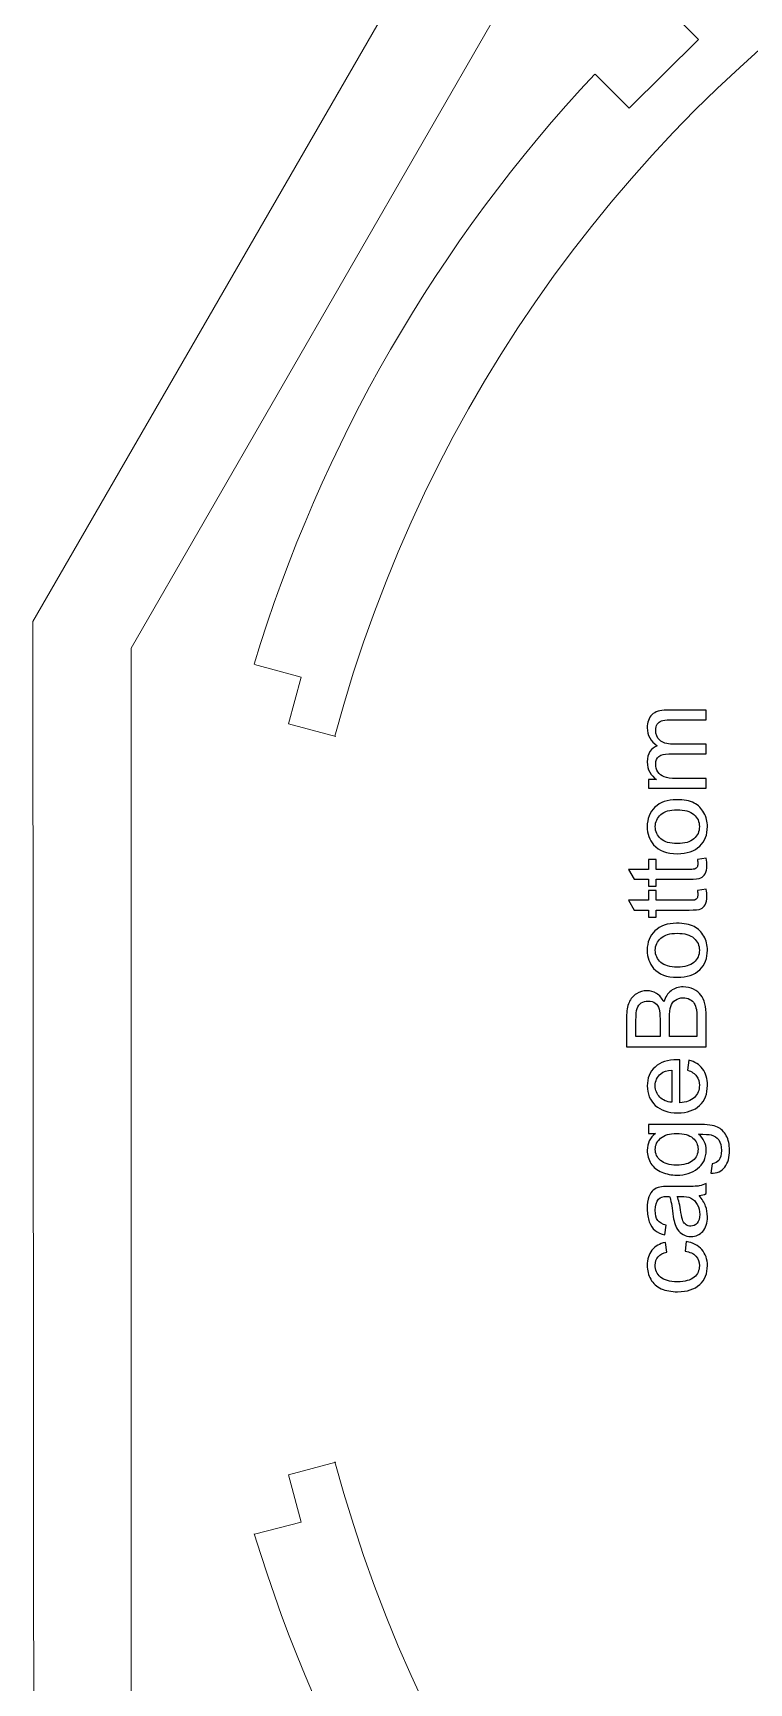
# Model space of a CAD drawing. Header units: centimetres. Extents: x -233 to -82, y 123 to 153.
# Drawn here: x -158.79 to -156.52, y 132.25 to 137.49 of the extents above; entities that cross this region are included whole.
import ezdxf

# ---------------------------------------------------------------- set-up
doc = ezdxf.new("R2010")
doc.units = ezdxf.units.CM
doc.header["$MEASUREMENT"] = 0
doc.layers.add('layer 1', color=7, linetype='Continuous')

msp = doc.modelspace()

# ---------------------------------------------------------------- linework, layer by layer
at = {"layer": 'layer 1', "color": 1, "lineweight": 9}
for points, knots in [([(-153.49131, 140.92167), (-153.49131, 140.92167), (-156.85045, 138.98068), (-156.85045, 138.98068), (-156.85045, 138.98068), (-156.85045, 138.98068), (-158.78932, 135.62158), (-158.78932, 135.62158), (-158.78932, 135.62158), (-158.78932, 135.62158), (-158.78716, 131.73961), (-158.78716, 131.73961), (-158.78716, 131.73961), (-158.78716, 131.73961), (-156.84833, 128.38043), (-156.84833, 128.38043), (-156.84833, 128.38043), (-156.84833, 128.38043), (-153.48704, 126.4416), (-153.48704, 126.4416), (-153.48704, 126.4416), (-153.48704, 126.4416), (-153.04469, 126.4416), (-153.04469, 126.4416), (-153.04469, 126.4416), (-153.04469, 126.4416), (-153.04469, 126.75275), (-153.04469, 126.75275), (-153.04469, 126.75275), (-153.04469, 126.75275), (-153.40449, 126.75275), (-153.40449, 126.75275), (-153.40449, 126.75275), (-153.40449, 126.75275), (-156.61974, 128.60695), (-156.61974, 128.60695), (-156.61974, 128.60695), (-156.61974, 128.60695), (-158.47813, 131.82428), (-158.47813, 131.82428), (-158.47813, 131.82428), (-158.47813, 131.82428), (-158.47813, 135.53691), (-158.47813, 135.53691), (-158.47813, 135.53691), (-158.47813, 135.53691), (-156.62394, 138.75425), (-156.62394, 138.75425), (-156.62394, 138.75425), (-156.62394, 138.75425), (-153.40664, 140.61263), (-153.40664, 140.61263), (-153.40664, 140.61263), (-153.40664, 140.61263), (-152.04347, 140.61263), (-152.04347, 140.61263), (-152.04347, 140.61263), (-152.04347, 140.61263), (-152.04347, 140.92167), (-152.04347, 140.92167), (-152.04347, 140.92167), (-152.04347, 140.92167), (-153.49131, 140.92167), (-153.49131, 140.92167)], [0, 0, 0, 0, 0.0588235, 0.0588235, 0.0588235, 0.0588235, 0.1176471, 0.1176471, 0.1176471, 0.1176471, 0.1764706, 0.1764706, 0.1764706, 0.1764706, 0.2352941, 0.2352941, 0.2352941, 0.2352941, 0.2941176, 0.2941176, 0.2941176, 0.2941176, 0.3529412, 0.3529412, 0.3529412, 0.3529412, 0.4117647, 0.4117647, 0.4117647, 0.4117647, 0.4705882, 0.4705882, 0.4705882, 0.4705882, 0.5294118, 0.5294118, 0.5294118, 0.5294118, 0.5882353, 0.5882353, 0.5882353, 0.5882353, 0.6470588, 0.6470588, 0.6470588, 0.6470588, 0.7058824, 0.7058824, 0.7058824, 0.7058824, 0.7647059, 0.7647059, 0.7647059, 0.7647059, 0.8235294, 0.8235294, 0.8235294, 0.8235294, 0.8823529, 0.8823529, 0.8823529, 0.8823529, 1, 1, 1, 1]), ([(-157.83085, 132.95483), (-157.25303, 130.79861), (-155.16664, 129.40465), (-152.95349, 129.69611), (-152.95349, 129.69611), (-150.74038, 129.98758), (-149.08596, 131.87416), (-149.0861, 134.10647), (-149.0861, 134.10647), (-149.08624, 136.33867), (-150.74077, 138.22512), (-152.95392, 138.51637), (-152.95392, 138.51637), (-155.1671, 138.80761), (-157.25339, 137.41348), (-157.83099, 135.25727)], [0, 0, 0, 0, 0.2, 0.2, 0.2, 0.2, 0.4, 0.4, 0.4, 0.4, 0.6, 0.6, 0.6, 0.6, 1, 1, 1, 1]), ([(-156.78443, 137.57646), (-156.78443, 137.57646), (-156.67645, 137.46851), (-156.67645, 137.46851), (-156.67645, 137.46851), (-156.67645, 137.46851), (-156.89661, 137.25052), (-156.89661, 137.25052), (-156.89661, 137.25052), (-156.89661, 137.25052), (-157.00456, 137.35847), (-157.00456, 137.35847)], [0, 0, 0, 0, 0.25, 0.25, 0.25, 0.25, 0.5, 0.5, 0.5, 0.5, 1, 1, 1, 1]), ([(-158.0862, 135.48525), (-158.0862, 135.48525), (-157.93799, 135.445), (-157.93799, 135.445), (-157.93799, 135.445), (-157.93799, 135.445), (-157.97821, 135.29687), (-157.97821, 135.29687), (-157.97821, 135.29687), (-157.97821, 135.29687), (-157.82796, 135.25665), (-157.82796, 135.25665)], [0, 0, 0, 0, 0.25, 0.25, 0.25, 0.25, 0.5, 0.5, 0.5, 0.5, 1, 1, 1, 1]), ([(-158.0862, 132.72511), (-158.0862, 132.72511), (-157.93799, 132.76321), (-157.93799, 132.76321), (-157.93799, 132.76321), (-157.93799, 132.76321), (-157.97821, 132.91349), (-157.97821, 132.91349), (-157.97821, 132.91349), (-157.97821, 132.91349), (-157.82796, 132.95371), (-157.82796, 132.95371)], [0, 0, 0, 0, 0.25, 0.25, 0.25, 0.25, 0.5, 0.5, 0.5, 0.5, 1, 1, 1, 1])]:
    msp.add_open_spline(points, degree=3, knots=knots, dxfattribs=at)
for points in [[(-157.00602, 137.35869), (-157.5052, 136.82582), (-157.87509, 136.18507), (-158.08697, 135.48629)], [(-158.08678, 132.72573), (-157.87487, 132.02691), (-157.50494, 131.38626), (-157.00566, 130.85346)]]:
    msp.add_open_spline(points, degree=3, dxfattribs=at)
at = {"layer": 'layer 1'}
for points, knots in [([(-156.65233, 135.09229), (-156.65233, 135.09229), (-156.83523, 135.09229), (-156.83523, 135.09229), (-156.83523, 135.09229), (-156.83523, 135.09229), (-156.83523, 135.11999), (-156.83523, 135.11999), (-156.83523, 135.11999), (-156.83523, 135.11999), (-156.80963, 135.11999), (-156.80963, 135.11999), (-156.80963, 135.11999), (-156.81853, 135.12569), (-156.82573, 135.13339), (-156.83123, 135.14289), (-156.83123, 135.14289), (-156.83673, 135.15239), (-156.83943, 135.16329), (-156.83943, 135.17549), (-156.83943, 135.17549), (-156.83943, 135.18899), (-156.83663, 135.20009), (-156.83103, 135.20879), (-156.83103, 135.20879), (-156.82533, 135.21749), (-156.81743, 135.22359), (-156.80733, 135.22709), (-156.80733, 135.22709), (-156.82873, 135.24159), (-156.83943, 135.26039), (-156.83943, 135.28359), (-156.83943, 135.28359), (-156.83943, 135.30169), (-156.83443, 135.31569), (-156.82433, 135.32549), (-156.82433, 135.32549), (-156.81423, 135.33519), (-156.79883, 135.34009), (-156.77793, 135.34009), (-156.77793, 135.34009), (-156.77793, 135.34009), (-156.65233, 135.34009), (-156.65233, 135.34009), (-156.65233, 135.34009), (-156.65233, 135.34009), (-156.65233, 135.30929), (-156.65233, 135.30929), (-156.65233, 135.30929), (-156.65233, 135.30929), (-156.76753, 135.30929), (-156.76753, 135.30929), (-156.76753, 135.30929), (-156.77993, 135.30929), (-156.78883, 135.30829), (-156.79433, 135.30629), (-156.79433, 135.30629), (-156.79983, 135.30429), (-156.80423, 135.30069), (-156.80753, 135.29539), (-156.80753, 135.29539), (-156.81083, 135.29009), (-156.81253, 135.28379), (-156.81253, 135.27669), (-156.81253, 135.27669), (-156.81253, 135.26379), (-156.80823, 135.25319), (-156.79973, 135.24469), (-156.79973, 135.24469), (-156.79113, 135.23619), (-156.77743, 135.23199), (-156.75863, 135.23199), (-156.75863, 135.23199), (-156.75863, 135.23199), (-156.65233, 135.23199), (-156.65233, 135.23199), (-156.65233, 135.23199), (-156.65233, 135.23199), (-156.65233, 135.20089), (-156.65233, 135.20089), (-156.65233, 135.20089), (-156.65233, 135.20089), (-156.77123, 135.20089), (-156.77123, 135.20089), (-156.77123, 135.20089), (-156.78493, 135.20089), (-156.79533, 135.19839), (-156.80223, 135.19339), (-156.80223, 135.19339), (-156.80913, 135.18829), (-156.81253, 135.18009), (-156.81253, 135.16859), (-156.81253, 135.16859), (-156.81253, 135.15989), (-156.81023, 135.15179), (-156.80563, 135.14439), (-156.80563, 135.14439), (-156.80103, 135.13699), (-156.79433, 135.13159), (-156.78553, 135.12829), (-156.78553, 135.12829), (-156.77663, 135.12499), (-156.76393, 135.12329), (-156.74723, 135.12329), (-156.74723, 135.12329), (-156.74723, 135.12329), (-156.65233, 135.12329), (-156.65233, 135.12329), (-156.65233, 135.12329), (-156.65233, 135.12329), (-156.65233, 135.09229), (-156.65233, 135.09229)], [0, 0, 0, 0, 0.0344828, 0.0344828, 0.0344828, 0.0344828, 0.0689655, 0.0689655, 0.0689655, 0.0689655, 0.1034483, 0.1034483, 0.1034483, 0.1034483, 0.137931, 0.137931, 0.137931, 0.137931, 0.1724138, 0.1724138, 0.1724138, 0.1724138, 0.2068966, 0.2068966, 0.2068966, 0.2068966, 0.2413793, 0.2413793, 0.2413793, 0.2413793, 0.2758621, 0.2758621, 0.2758621, 0.2758621, 0.3103448, 0.3103448, 0.3103448, 0.3103448, 0.3448276, 0.3448276, 0.3448276, 0.3448276, 0.3793103, 0.3793103, 0.3793103, 0.3793103, 0.4137931, 0.4137931, 0.4137931, 0.4137931, 0.4482759, 0.4482759, 0.4482759, 0.4482759, 0.4827586, 0.4827586, 0.4827586, 0.4827586, 0.5172414, 0.5172414, 0.5172414, 0.5172414, 0.5517241, 0.5517241, 0.5517241, 0.5517241, 0.5862069, 0.5862069, 0.5862069, 0.5862069, 0.6206897, 0.6206897, 0.6206897, 0.6206897, 0.6551724, 0.6551724, 0.6551724, 0.6551724, 0.6896552, 0.6896552, 0.6896552, 0.6896552, 0.7241379, 0.7241379, 0.7241379, 0.7241379, 0.7586207, 0.7586207, 0.7586207, 0.7586207, 0.7931034, 0.7931034, 0.7931034, 0.7931034, 0.8275862, 0.8275862, 0.8275862, 0.8275862, 0.862069, 0.862069, 0.862069, 0.862069, 0.8965517, 0.8965517, 0.8965517, 0.8965517, 0.9310345, 0.9310345, 0.9310345, 0.9310345, 1, 1, 1, 1]), ([(-156.74383, 134.88449), (-156.77773, 134.88449), (-156.80273, 134.89389), (-156.81903, 134.91279), (-156.81903, 134.91279), (-156.83263, 134.92849), (-156.83943, 134.94769), (-156.83943, 134.97029), (-156.83943, 134.97029), (-156.83943, 134.99539), (-156.83123, 135.01599), (-156.81473, 135.03199), (-156.81473, 135.03199), (-156.79823, 135.04789), (-156.77543, 135.05589), (-156.74643, 135.05589), (-156.74643, 135.05589), (-156.72283, 135.05589), (-156.70433, 135.05239), (-156.69083, 135.04529), (-156.69083, 135.04529), (-156.67733, 135.03819), (-156.66693, 135.02799), (-156.65943, 135.01449), (-156.65943, 135.01449), (-156.65193, 135.00099), (-156.64823, 134.98619), (-156.64823, 134.97029), (-156.64823, 134.97029), (-156.64823, 134.94469), (-156.65643, 134.92399), (-156.67283, 134.90819), (-156.67283, 134.90819), (-156.68923, 134.89239), (-156.71293, 134.88449), (-156.74383, 134.88449)], [0, 0, 0, 0, 0.1, 0.1, 0.1, 0.1, 0.2, 0.2, 0.2, 0.2, 0.3, 0.3, 0.3, 0.3, 0.4, 0.4, 0.4, 0.4, 0.5, 0.5, 0.5, 0.5, 0.6, 0.6, 0.6, 0.6, 0.7, 0.7, 0.7, 0.7, 0.8, 0.8, 0.8, 0.8, 1, 1, 1, 1]), ([(-156.74383, 134.91639), (-156.72033, 134.91639), (-156.70283, 134.92149), (-156.69123, 134.93169), (-156.69123, 134.93169), (-156.67953, 134.94189), (-156.67373, 134.95479), (-156.67373, 134.97029), (-156.67373, 134.97029), (-156.67373, 134.98569), (-156.67963, 134.99849), (-156.69133, 135.00869), (-156.69133, 135.00869), (-156.70303, 135.01889), (-156.72083, 135.02399), (-156.74483, 135.02399), (-156.74483, 135.02399), (-156.76743, 135.02399), (-156.78453, 135.01889), (-156.79623, 135.00859), (-156.79623, 135.00859), (-156.80793, 134.99829), (-156.81373, 134.98559), (-156.81373, 134.97029), (-156.81373, 134.97029), (-156.81373, 134.95479), (-156.80793, 134.94189), (-156.79633, 134.93169), (-156.79633, 134.93169), (-156.78473, 134.92149), (-156.76723, 134.91639), (-156.74383, 134.91639)], [0, 0, 0, 0, 0.1111111, 0.1111111, 0.1111111, 0.1111111, 0.2222222, 0.2222222, 0.2222222, 0.2222222, 0.3333333, 0.3333333, 0.3333333, 0.3333333, 0.4444444, 0.4444444, 0.4444444, 0.4444444, 0.5555556, 0.5555556, 0.5555556, 0.5555556, 0.6666667, 0.6666667, 0.6666667, 0.6666667, 0.7777778, 0.7777778, 0.7777778, 0.7777778, 1, 1, 1, 1]), ([(-156.68003, 134.86579), (-156.68003, 134.86579), (-156.65263, 134.87019), (-156.65263, 134.87019), (-156.65263, 134.87019), (-156.65083, 134.86149), (-156.64993, 134.85369), (-156.64993, 134.84679), (-156.64993, 134.84679), (-156.64993, 134.83549), (-156.65173, 134.82679), (-156.65533, 134.82059), (-156.65533, 134.82059), (-156.65883, 134.81439), (-156.66353, 134.80999), (-156.66933, 134.80749), (-156.66933, 134.80749), (-156.67513, 134.80499), (-156.68733, 134.80369), (-156.70593, 134.80369), (-156.70593, 134.80369), (-156.70593, 134.80369), (-156.81113, 134.80369), (-156.81113, 134.80369), (-156.81113, 134.80369), (-156.81113, 134.80369), (-156.81113, 134.78099), (-156.81113, 134.78099), (-156.81113, 134.78099), (-156.81113, 134.78099), (-156.83523, 134.78099), (-156.83523, 134.78099), (-156.83523, 134.78099), (-156.83523, 134.78099), (-156.83523, 134.80369), (-156.83523, 134.80369), (-156.83523, 134.80369), (-156.83523, 134.80369), (-156.88053, 134.80369), (-156.88053, 134.80369), (-156.88053, 134.80369), (-156.88053, 134.80369), (-156.89913, 134.83459), (-156.89913, 134.83459), (-156.89913, 134.83459), (-156.89913, 134.83459), (-156.83523, 134.83459), (-156.83523, 134.83459), (-156.83523, 134.83459), (-156.83523, 134.83459), (-156.83523, 134.86579), (-156.83523, 134.86579), (-156.83523, 134.86579), (-156.83523, 134.86579), (-156.81113, 134.86579), (-156.81113, 134.86579), (-156.81113, 134.86579), (-156.81113, 134.86579), (-156.81113, 134.83459), (-156.81113, 134.83459), (-156.81113, 134.83459), (-156.81113, 134.83459), (-156.70413, 134.83459), (-156.70413, 134.83459), (-156.70413, 134.83459), (-156.69533, 134.83459), (-156.68963, 134.83509), (-156.68713, 134.83619), (-156.68713, 134.83619), (-156.68463, 134.83729), (-156.68263, 134.83909), (-156.68113, 134.84159), (-156.68113, 134.84159), (-156.67963, 134.84409), (-156.67883, 134.84759), (-156.67883, 134.85209), (-156.67883, 134.85209), (-156.67883, 134.85559), (-156.67923, 134.86009), (-156.68003, 134.86579)], [0, 0, 0, 0, 0.047619, 0.047619, 0.047619, 0.047619, 0.0952381, 0.0952381, 0.0952381, 0.0952381, 0.1428571, 0.1428571, 0.1428571, 0.1428571, 0.1904762, 0.1904762, 0.1904762, 0.1904762, 0.2380952, 0.2380952, 0.2380952, 0.2380952, 0.2857143, 0.2857143, 0.2857143, 0.2857143, 0.3333333, 0.3333333, 0.3333333, 0.3333333, 0.3809524, 0.3809524, 0.3809524, 0.3809524, 0.4285714, 0.4285714, 0.4285714, 0.4285714, 0.4761905, 0.4761905, 0.4761905, 0.4761905, 0.5238095, 0.5238095, 0.5238095, 0.5238095, 0.5714286, 0.5714286, 0.5714286, 0.5714286, 0.6190476, 0.6190476, 0.6190476, 0.6190476, 0.6666667, 0.6666667, 0.6666667, 0.6666667, 0.7142857, 0.7142857, 0.7142857, 0.7142857, 0.7619048, 0.7619048, 0.7619048, 0.7619048, 0.8095238, 0.8095238, 0.8095238, 0.8095238, 0.8571429, 0.8571429, 0.8571429, 0.8571429, 0.9047619, 0.9047619, 0.9047619, 0.9047619, 1, 1, 1, 1]), ([(-156.68003, 134.76779), (-156.68003, 134.76779), (-156.65263, 134.77219), (-156.65263, 134.77219), (-156.65263, 134.77219), (-156.65083, 134.76349), (-156.64993, 134.75569), (-156.64993, 134.74879), (-156.64993, 134.74879), (-156.64993, 134.73749), (-156.65173, 134.72879), (-156.65533, 134.72259), (-156.65533, 134.72259), (-156.65883, 134.71639), (-156.66353, 134.71199), (-156.66933, 134.70949), (-156.66933, 134.70949), (-156.67513, 134.70699), (-156.68733, 134.70569), (-156.70593, 134.70569), (-156.70593, 134.70569), (-156.70593, 134.70569), (-156.81113, 134.70569), (-156.81113, 134.70569), (-156.81113, 134.70569), (-156.81113, 134.70569), (-156.81113, 134.68299), (-156.81113, 134.68299), (-156.81113, 134.68299), (-156.81113, 134.68299), (-156.83523, 134.68299), (-156.83523, 134.68299), (-156.83523, 134.68299), (-156.83523, 134.68299), (-156.83523, 134.70569), (-156.83523, 134.70569), (-156.83523, 134.70569), (-156.83523, 134.70569), (-156.88053, 134.70569), (-156.88053, 134.70569), (-156.88053, 134.70569), (-156.88053, 134.70569), (-156.89913, 134.73659), (-156.89913, 134.73659), (-156.89913, 134.73659), (-156.89913, 134.73659), (-156.83523, 134.73659), (-156.83523, 134.73659), (-156.83523, 134.73659), (-156.83523, 134.73659), (-156.83523, 134.76779), (-156.83523, 134.76779), (-156.83523, 134.76779), (-156.83523, 134.76779), (-156.81113, 134.76779), (-156.81113, 134.76779), (-156.81113, 134.76779), (-156.81113, 134.76779), (-156.81113, 134.73659), (-156.81113, 134.73659), (-156.81113, 134.73659), (-156.81113, 134.73659), (-156.70413, 134.73659), (-156.70413, 134.73659), (-156.70413, 134.73659), (-156.69533, 134.73659), (-156.68963, 134.73709), (-156.68713, 134.73819), (-156.68713, 134.73819), (-156.68463, 134.73929), (-156.68263, 134.74109), (-156.68113, 134.74359), (-156.68113, 134.74359), (-156.67963, 134.74609), (-156.67883, 134.74959), (-156.67883, 134.75409), (-156.67883, 134.75409), (-156.67883, 134.75759), (-156.67923, 134.76209), (-156.68003, 134.76779)], [0, 0, 0, 0, 0.047619, 0.047619, 0.047619, 0.047619, 0.0952381, 0.0952381, 0.0952381, 0.0952381, 0.1428571, 0.1428571, 0.1428571, 0.1428571, 0.1904762, 0.1904762, 0.1904762, 0.1904762, 0.2380952, 0.2380952, 0.2380952, 0.2380952, 0.2857143, 0.2857143, 0.2857143, 0.2857143, 0.3333333, 0.3333333, 0.3333333, 0.3333333, 0.3809524, 0.3809524, 0.3809524, 0.3809524, 0.4285714, 0.4285714, 0.4285714, 0.4285714, 0.4761905, 0.4761905, 0.4761905, 0.4761905, 0.5238095, 0.5238095, 0.5238095, 0.5238095, 0.5714286, 0.5714286, 0.5714286, 0.5714286, 0.6190476, 0.6190476, 0.6190476, 0.6190476, 0.6666667, 0.6666667, 0.6666667, 0.6666667, 0.7142857, 0.7142857, 0.7142857, 0.7142857, 0.7619048, 0.7619048, 0.7619048, 0.7619048, 0.8095238, 0.8095238, 0.8095238, 0.8095238, 0.8571429, 0.8571429, 0.8571429, 0.8571429, 0.9047619, 0.9047619, 0.9047619, 0.9047619, 1, 1, 1, 1]), ([(-156.74383, 134.49229), (-156.77773, 134.49229), (-156.80273, 134.50169), (-156.81903, 134.52059), (-156.81903, 134.52059), (-156.83263, 134.53629), (-156.83943, 134.55549), (-156.83943, 134.57809), (-156.83943, 134.57809), (-156.83943, 134.60319), (-156.83123, 134.62379), (-156.81473, 134.63979), (-156.81473, 134.63979), (-156.79823, 134.65569), (-156.77543, 134.66369), (-156.74643, 134.66369), (-156.74643, 134.66369), (-156.72283, 134.66369), (-156.70433, 134.66019), (-156.69083, 134.65309), (-156.69083, 134.65309), (-156.67733, 134.64599), (-156.66693, 134.63579), (-156.65943, 134.62229), (-156.65943, 134.62229), (-156.65193, 134.60879), (-156.64823, 134.59399), (-156.64823, 134.57809), (-156.64823, 134.57809), (-156.64823, 134.55249), (-156.65643, 134.53179), (-156.67283, 134.51599), (-156.67283, 134.51599), (-156.68923, 134.50019), (-156.71293, 134.49229), (-156.74383, 134.49229)], [0, 0, 0, 0, 0.1, 0.1, 0.1, 0.1, 0.2, 0.2, 0.2, 0.2, 0.3, 0.3, 0.3, 0.3, 0.4, 0.4, 0.4, 0.4, 0.5, 0.5, 0.5, 0.5, 0.6, 0.6, 0.6, 0.6, 0.7, 0.7, 0.7, 0.7, 0.8, 0.8, 0.8, 0.8, 1, 1, 1, 1]), ([(-156.74383, 134.52419), (-156.72033, 134.52419), (-156.70283, 134.52929), (-156.69123, 134.53949), (-156.69123, 134.53949), (-156.67953, 134.54969), (-156.67373, 134.56259), (-156.67373, 134.57809), (-156.67373, 134.57809), (-156.67373, 134.59349), (-156.67963, 134.60629), (-156.69133, 134.61649), (-156.69133, 134.61649), (-156.70303, 134.62669), (-156.72083, 134.63179), (-156.74483, 134.63179), (-156.74483, 134.63179), (-156.76743, 134.63179), (-156.78453, 134.62669), (-156.79623, 134.61639), (-156.79623, 134.61639), (-156.80793, 134.60609), (-156.81373, 134.59339), (-156.81373, 134.57809), (-156.81373, 134.57809), (-156.81373, 134.56259), (-156.80793, 134.54969), (-156.79633, 134.53949), (-156.79633, 134.53949), (-156.78473, 134.52929), (-156.76723, 134.52419), (-156.74383, 134.52419)], [0, 0, 0, 0, 0.1111111, 0.1111111, 0.1111111, 0.1111111, 0.2222222, 0.2222222, 0.2222222, 0.2222222, 0.3333333, 0.3333333, 0.3333333, 0.3333333, 0.4444444, 0.4444444, 0.4444444, 0.4444444, 0.5555556, 0.5555556, 0.5555556, 0.5555556, 0.6666667, 0.6666667, 0.6666667, 0.6666667, 0.7777778, 0.7777778, 0.7777778, 0.7777778, 1, 1, 1, 1]), ([(-156.65233, 134.27109), (-156.65233, 134.27109), (-156.90483, 134.27109), (-156.90483, 134.27109), (-156.90483, 134.27109), (-156.90483, 134.27109), (-156.90483, 134.36589), (-156.90483, 134.36589), (-156.90483, 134.36589), (-156.90483, 134.38519), (-156.90233, 134.40059), (-156.89723, 134.41229), (-156.89723, 134.41229), (-156.89213, 134.42399), (-156.88423, 134.43309), (-156.87363, 134.43969), (-156.87363, 134.43969), (-156.86293, 134.44629), (-156.85183, 134.44959), (-156.84023, 134.44959), (-156.84023, 134.44959), (-156.82943, 134.44959), (-156.81923, 134.44669), (-156.80973, 134.44079), (-156.80973, 134.44079), (-156.80023, 134.43489), (-156.79253, 134.42609), (-156.78673, 134.41429), (-156.78673, 134.41429), (-156.78223, 134.42959), (-156.77453, 134.44129), (-156.76383, 134.44949), (-156.76383, 134.44949), (-156.75303, 134.45769), (-156.74023, 134.46179), (-156.72553, 134.46179), (-156.72553, 134.46179), (-156.71373, 134.46179), (-156.70273, 134.45929), (-156.69263, 134.45429), (-156.69263, 134.45429), (-156.68243, 134.44929), (-156.67453, 134.44309), (-156.66903, 134.43579), (-156.66903, 134.43579), (-156.66353, 134.42849), (-156.65933, 134.41929), (-156.65653, 134.40819), (-156.65653, 134.40819), (-156.65373, 134.39709), (-156.65233, 134.38349), (-156.65233, 134.36739), (-156.65233, 134.36739), (-156.65233, 134.36739), (-156.65233, 134.27109), (-156.65233, 134.27109)], [0, 0, 0, 0, 0.0666667, 0.0666667, 0.0666667, 0.0666667, 0.1333333, 0.1333333, 0.1333333, 0.1333333, 0.2, 0.2, 0.2, 0.2, 0.2666667, 0.2666667, 0.2666667, 0.2666667, 0.3333333, 0.3333333, 0.3333333, 0.3333333, 0.4, 0.4, 0.4, 0.4, 0.4666667, 0.4666667, 0.4666667, 0.4666667, 0.5333333, 0.5333333, 0.5333333, 0.5333333, 0.6, 0.6, 0.6, 0.6, 0.6666667, 0.6666667, 0.6666667, 0.6666667, 0.7333333, 0.7333333, 0.7333333, 0.7333333, 0.8, 0.8, 0.8, 0.8, 0.8666667, 0.8666667, 0.8666667, 0.8666667, 1, 1, 1, 1]), ([(-156.79873, 134.30459), (-156.79873, 134.30459), (-156.79873, 134.35919), (-156.79873, 134.35919), (-156.79873, 134.35919), (-156.79873, 134.37399), (-156.79973, 134.38459), (-156.80163, 134.39099), (-156.80163, 134.39099), (-156.80413, 134.39949), (-156.80833, 134.40599), (-156.81423, 134.41029), (-156.81423, 134.41029), (-156.82013, 134.41459), (-156.82743, 134.41669), (-156.83633, 134.41669), (-156.83633, 134.41669), (-156.84463, 134.41669), (-156.85203, 134.41469), (-156.85843, 134.41069), (-156.85843, 134.41069), (-156.86483, 134.40659), (-156.86923, 134.40089), (-156.87153, 134.39339), (-156.87153, 134.39339), (-156.87383, 134.38589), (-156.87503, 134.37309), (-156.87503, 134.35499), (-156.87503, 134.35499), (-156.87503, 134.35499), (-156.87503, 134.30459), (-156.87503, 134.30459), (-156.87503, 134.30459), (-156.87503, 134.30459), (-156.79873, 134.30459), (-156.79873, 134.30459)], [0, 0, 0, 0, 0.1, 0.1, 0.1, 0.1, 0.2, 0.2, 0.2, 0.2, 0.3, 0.3, 0.3, 0.3, 0.4, 0.4, 0.4, 0.4, 0.5, 0.5, 0.5, 0.5, 0.6, 0.6, 0.6, 0.6, 0.7, 0.7, 0.7, 0.7, 0.8, 0.8, 0.8, 0.8, 1, 1, 1, 1]), ([(-156.68213, 134.30459), (-156.68213, 134.30459), (-156.68213, 134.36739), (-156.68213, 134.36739), (-156.68213, 134.36739), (-156.68213, 134.37819), (-156.68253, 134.38579), (-156.68333, 134.39019), (-156.68333, 134.39019), (-156.68473, 134.39789), (-156.68703, 134.40429), (-156.69023, 134.40949), (-156.69023, 134.40949), (-156.69343, 134.41459), (-156.69813, 134.41889), (-156.70433, 134.42219), (-156.70433, 134.42219), (-156.71043, 134.42549), (-156.71753, 134.42719), (-156.72553, 134.42719), (-156.72553, 134.42719), (-156.73493, 134.42719), (-156.74313, 134.42479), (-156.75013, 134.41999), (-156.75013, 134.41999), (-156.75703, 134.41509), (-156.76193, 134.40839), (-156.76473, 134.39989), (-156.76473, 134.39989), (-156.76753, 134.39139), (-156.76893, 134.37909), (-156.76893, 134.36299), (-156.76893, 134.36299), (-156.76893, 134.36299), (-156.76893, 134.30459), (-156.76893, 134.30459), (-156.76893, 134.30459), (-156.76893, 134.30459), (-156.68213, 134.30459), (-156.68213, 134.30459)], [0, 0, 0, 0, 0.0909091, 0.0909091, 0.0909091, 0.0909091, 0.1818182, 0.1818182, 0.1818182, 0.1818182, 0.2727273, 0.2727273, 0.2727273, 0.2727273, 0.3636364, 0.3636364, 0.3636364, 0.3636364, 0.4545455, 0.4545455, 0.4545455, 0.4545455, 0.5454545, 0.5454545, 0.5454545, 0.5454545, 0.6363636, 0.6363636, 0.6363636, 0.6363636, 0.7272727, 0.7272727, 0.7272727, 0.7272727, 0.8181818, 0.8181818, 0.8181818, 0.8181818, 1, 1, 1, 1]), ([(-156.71123, 134.19759), (-156.71123, 134.19759), (-156.70723, 134.22959), (-156.70723, 134.22959), (-156.70723, 134.22959), (-156.68853, 134.22449), (-156.67403, 134.21519), (-156.66373, 134.20149), (-156.66373, 134.20149), (-156.65343, 134.18779), (-156.64823, 134.17039), (-156.64823, 134.14919), (-156.64823, 134.14919), (-156.64823, 134.12239), (-156.65643, 134.10119), (-156.67293, 134.08549), (-156.67293, 134.08549), (-156.68943, 134.06979), (-156.71253, 134.06199), (-156.74223, 134.06199), (-156.74223, 134.06199), (-156.77303, 134.06199), (-156.79693, 134.06989), (-156.81393, 134.08579), (-156.81393, 134.08579), (-156.83093, 134.10169), (-156.83943, 134.12219), (-156.83943, 134.14749), (-156.83943, 134.14749), (-156.83943, 134.17189), (-156.83113, 134.19189), (-156.81443, 134.20739), (-156.81443, 134.20739), (-156.79773, 134.22289), (-156.77433, 134.23069), (-156.74413, 134.23069), (-156.74413, 134.23069), (-156.74233, 134.23069), (-156.73953, 134.23059), (-156.73583, 134.23049), (-156.73583, 134.23049), (-156.73583, 134.23049), (-156.73583, 134.09409), (-156.73583, 134.09409), (-156.73583, 134.09409), (-156.71573, 134.09519), (-156.70043, 134.10089), (-156.68973, 134.11109), (-156.68973, 134.11109), (-156.67903, 134.12129), (-156.67373, 134.13409), (-156.67373, 134.14939), (-156.67373, 134.14939), (-156.67373, 134.16069), (-156.67673, 134.17039), (-156.68273, 134.17849), (-156.68273, 134.17849), (-156.68863, 134.18649), (-156.69813, 134.19289), (-156.71123, 134.19759)], [0, 0, 0, 0, 0.0625, 0.0625, 0.0625, 0.0625, 0.125, 0.125, 0.125, 0.125, 0.1875, 0.1875, 0.1875, 0.1875, 0.25, 0.25, 0.25, 0.25, 0.3125, 0.3125, 0.3125, 0.3125, 0.375, 0.375, 0.375, 0.375, 0.4375, 0.4375, 0.4375, 0.4375, 0.5, 0.5, 0.5, 0.5, 0.5625, 0.5625, 0.5625, 0.5625, 0.625, 0.625, 0.625, 0.625, 0.6875, 0.6875, 0.6875, 0.6875, 0.75, 0.75, 0.75, 0.75, 0.8125, 0.8125, 0.8125, 0.8125, 0.875, 0.875, 0.875, 0.875, 1, 1, 1, 1]), ([(-156.76133, 134.09579), (-156.76133, 134.09579), (-156.76133, 134.19789), (-156.76133, 134.19789), (-156.76133, 134.19789), (-156.77673, 134.19659), (-156.78833, 134.19269), (-156.79603, 134.18619), (-156.79603, 134.18619), (-156.80793, 134.17629), (-156.81393, 134.16349), (-156.81393, 134.14779), (-156.81393, 134.14779), (-156.81393, 134.13349), (-156.80913, 134.12159), (-156.79963, 134.11189), (-156.79963, 134.11189), (-156.79013, 134.10219), (-156.77733, 134.09679), (-156.76133, 134.09579)], [0, 0, 0, 0, 0.1666667, 0.1666667, 0.1666667, 0.1666667, 0.3333333, 0.3333333, 0.3333333, 0.3333333, 0.5, 0.5, 0.5, 0.5, 0.6666667, 0.6666667, 0.6666667, 0.6666667, 1, 1, 1, 1]), ([(-156.63713, 133.87049), (-156.63713, 133.87049), (-156.63274, 133.90059), (-156.63274, 133.90059), (-156.63274, 133.90059), (-156.62344, 133.90189), (-156.61664, 133.90539), (-156.61234, 133.91109), (-156.61234, 133.91109), (-156.60664, 133.91879), (-156.60374, 133.92929), (-156.60374, 133.94259), (-156.60374, 133.94259), (-156.60374, 133.95699), (-156.60664, 133.96809), (-156.61234, 133.97589), (-156.61234, 133.97589), (-156.61804, 133.98369), (-156.62614, 133.98899), (-156.63653, 133.99169), (-156.63653, 133.99169), (-156.64283, 133.99329), (-156.65603, 133.99409), (-156.67623, 133.99399), (-156.67623, 133.99399), (-156.66033, 133.98049), (-156.65233, 133.96359), (-156.65233, 133.94329), (-156.65233, 133.94329), (-156.65233, 133.91819), (-156.66143, 133.89869), (-156.67953, 133.88499), (-156.67953, 133.88499), (-156.69763, 133.87119), (-156.71943, 133.86429), (-156.74483, 133.86429), (-156.74483, 133.86429), (-156.76233, 133.86429), (-156.77843, 133.86749), (-156.79323, 133.87379), (-156.79323, 133.87379), (-156.80793, 133.88009), (-156.81933, 133.88919), (-156.82743, 133.90119), (-156.82743, 133.90119), (-156.83543, 133.91319), (-156.83943, 133.92729), (-156.83943, 133.94349), (-156.83943, 133.94349), (-156.83943, 133.96509), (-156.83073, 133.98289), (-156.81323, 133.99689), (-156.81323, 133.99689), (-156.81323, 133.99689), (-156.83523, 133.99689), (-156.83523, 133.99689), (-156.83523, 133.99689), (-156.83523, 133.99689), (-156.83523, 134.02549), (-156.83523, 134.02549), (-156.83523, 134.02549), (-156.83523, 134.02549), (-156.67713, 134.02549), (-156.67713, 134.02549), (-156.67713, 134.02549), (-156.64863, 134.02549), (-156.62844, 134.02259), (-156.61654, 134.01679), (-156.61654, 134.01679), (-156.60464, 134.01099), (-156.59534, 134.00179), (-156.58844, 133.98929), (-156.58844, 133.98929), (-156.58154, 133.97669), (-156.57814, 133.96119), (-156.57814, 133.94279), (-156.57814, 133.94279), (-156.57814, 133.92099), (-156.58304, 133.90339), (-156.59284, 133.88999), (-156.59284, 133.88999), (-156.60264, 133.87649), (-156.61744, 133.86999), (-156.63713, 133.87049)], [0, 0, 0, 0, 0.0454545, 0.0454545, 0.0454545, 0.0454545, 0.0909091, 0.0909091, 0.0909091, 0.0909091, 0.1363636, 0.1363636, 0.1363636, 0.1363636, 0.1818182, 0.1818182, 0.1818182, 0.1818182, 0.2272727, 0.2272727, 0.2272727, 0.2272727, 0.2727273, 0.2727273, 0.2727273, 0.2727273, 0.3181818, 0.3181818, 0.3181818, 0.3181818, 0.3636364, 0.3636364, 0.3636364, 0.3636364, 0.4090909, 0.4090909, 0.4090909, 0.4090909, 0.4545455, 0.4545455, 0.4545455, 0.4545455, 0.5, 0.5, 0.5, 0.5, 0.5454545, 0.5454545, 0.5454545, 0.5454545, 0.5909091, 0.5909091, 0.5909091, 0.5909091, 0.6363636, 0.6363636, 0.6363636, 0.6363636, 0.6818182, 0.6818182, 0.6818182, 0.6818182, 0.7272727, 0.7272727, 0.7272727, 0.7272727, 0.7727273, 0.7727273, 0.7727273, 0.7727273, 0.8181818, 0.8181818, 0.8181818, 0.8181818, 0.8636364, 0.8636364, 0.8636364, 0.8636364, 0.9090909, 0.9090909, 0.9090909, 0.9090909, 1, 1, 1, 1]), ([(-156.74703, 133.89609), (-156.72303, 133.89609), (-156.70553, 133.90089), (-156.69453, 133.91039), (-156.69453, 133.91039), (-156.68353, 133.91989), (-156.67803, 133.93189), (-156.67803, 133.94629), (-156.67803, 133.94629), (-156.67803, 133.96049), (-156.68353, 133.97239), (-156.69453, 133.98209), (-156.69453, 133.98209), (-156.70543, 133.99179), (-156.72263, 133.99659), (-156.74603, 133.99659), (-156.74603, 133.99659), (-156.76843, 133.99659), (-156.78533, 133.99159), (-156.79673, 133.98169), (-156.79673, 133.98169), (-156.80803, 133.97179), (-156.81373, 133.95979), (-156.81373, 133.94569), (-156.81373, 133.94569), (-156.81373, 133.93199), (-156.80813, 133.92029), (-156.79693, 133.91059), (-156.79693, 133.91059), (-156.78573, 133.90089), (-156.76913, 133.89609), (-156.74703, 133.89609)], [0, 0, 0, 0, 0.1111111, 0.1111111, 0.1111111, 0.1111111, 0.2222222, 0.2222222, 0.2222222, 0.2222222, 0.3333333, 0.3333333, 0.3333333, 0.3333333, 0.4444444, 0.4444444, 0.4444444, 0.4444444, 0.5555556, 0.5555556, 0.5555556, 0.5555556, 0.6666667, 0.6666667, 0.6666667, 0.6666667, 0.7777778, 0.7777778, 0.7777778, 0.7777778, 1, 1, 1, 1]), ([(-156.67493, 133.79929), (-156.66513, 133.78779), (-156.65823, 133.77679), (-156.65423, 133.76619), (-156.65423, 133.76619), (-156.65023, 133.75549), (-156.64823, 133.74409), (-156.64823, 133.73199), (-156.64823, 133.73199), (-156.64823, 133.71189), (-156.65313, 133.69639), (-156.66293, 133.68559), (-156.66293, 133.68559), (-156.67273, 133.67479), (-156.68523, 133.66939), (-156.70053, 133.66939), (-156.70053, 133.66939), (-156.70953, 133.66939), (-156.71773, 133.67149), (-156.72513, 133.67559), (-156.72513, 133.67559), (-156.73253, 133.67969), (-156.73843, 133.68499), (-156.74293, 133.69159), (-156.74293, 133.69159), (-156.74743, 133.69819), (-156.75083, 133.70559), (-156.75313, 133.71389), (-156.75313, 133.71389), (-156.75473, 133.71999), (-156.75623, 133.72909), (-156.75773, 133.74139), (-156.75773, 133.74139), (-156.76073, 133.76649), (-156.76433, 133.78489), (-156.76843, 133.79669), (-156.76843, 133.79669), (-156.77273, 133.79679), (-156.77543, 133.79689), (-156.77653, 133.79689), (-156.77653, 133.79689), (-156.78913, 133.79689), (-156.79803, 133.79399), (-156.80323, 133.78809), (-156.80323, 133.78809), (-156.81023, 133.78019), (-156.81373, 133.76839), (-156.81373, 133.75279), (-156.81373, 133.75279), (-156.81373, 133.73819), (-156.81123, 133.72739), (-156.80613, 133.72049), (-156.80613, 133.72049), (-156.80103, 133.71359), (-156.79193, 133.70839), (-156.77893, 133.70509), (-156.77893, 133.70509), (-156.77893, 133.70509), (-156.78303, 133.67479), (-156.78303, 133.67479), (-156.78303, 133.67479), (-156.79603, 133.67749), (-156.80653, 133.68209), (-156.81453, 133.68839), (-156.81453, 133.68839), (-156.82243, 133.69469), (-156.82863, 133.70389), (-156.83293, 133.71579), (-156.83293, 133.71579), (-156.83723, 133.72769), (-156.83943, 133.74159), (-156.83943, 133.75729), (-156.83943, 133.75729), (-156.83943, 133.77289), (-156.83763, 133.78559), (-156.83393, 133.79539), (-156.83393, 133.79539), (-156.83023, 133.80509), (-156.82553, 133.81229), (-156.82003, 133.81689), (-156.82003, 133.81689), (-156.81443, 133.82149), (-156.80743, 133.82469), (-156.79893, 133.82649), (-156.79893, 133.82649), (-156.79363, 133.82759), (-156.78413, 133.82809), (-156.77033, 133.82809), (-156.77033, 133.82809), (-156.77033, 133.82809), (-156.72903, 133.82809), (-156.72903, 133.82809), (-156.72903, 133.82809), (-156.70013, 133.82809), (-156.68193, 133.82879), (-156.67433, 133.83009), (-156.67433, 133.83009), (-156.66663, 133.83139), (-156.65933, 133.83399), (-156.65233, 133.83789), (-156.65233, 133.83789), (-156.65233, 133.83789), (-156.65233, 133.80549), (-156.65233, 133.80549), (-156.65233, 133.80549), (-156.65873, 133.80229), (-156.66623, 133.80019), (-156.67493, 133.79929)], [0, 0, 0, 0, 0.0357143, 0.0357143, 0.0357143, 0.0357143, 0.0714286, 0.0714286, 0.0714286, 0.0714286, 0.1071429, 0.1071429, 0.1071429, 0.1071429, 0.1428571, 0.1428571, 0.1428571, 0.1428571, 0.1785714, 0.1785714, 0.1785714, 0.1785714, 0.2142857, 0.2142857, 0.2142857, 0.2142857, 0.25, 0.25, 0.25, 0.25, 0.2857143, 0.2857143, 0.2857143, 0.2857143, 0.3214286, 0.3214286, 0.3214286, 0.3214286, 0.3571429, 0.3571429, 0.3571429, 0.3571429, 0.3928571, 0.3928571, 0.3928571, 0.3928571, 0.4285714, 0.4285714, 0.4285714, 0.4285714, 0.4642857, 0.4642857, 0.4642857, 0.4642857, 0.5, 0.5, 0.5, 0.5, 0.5357143, 0.5357143, 0.5357143, 0.5357143, 0.5714286, 0.5714286, 0.5714286, 0.5714286, 0.6071429, 0.6071429, 0.6071429, 0.6071429, 0.6428571, 0.6428571, 0.6428571, 0.6428571, 0.6785714, 0.6785714, 0.6785714, 0.6785714, 0.7142857, 0.7142857, 0.7142857, 0.7142857, 0.75, 0.75, 0.75, 0.75, 0.7857143, 0.7857143, 0.7857143, 0.7857143, 0.8214286, 0.8214286, 0.8214286, 0.8214286, 0.8571429, 0.8571429, 0.8571429, 0.8571429, 0.8928571, 0.8928571, 0.8928571, 0.8928571, 0.9285714, 0.9285714, 0.9285714, 0.9285714, 1, 1, 1, 1]), ([(-156.74413, 133.79669), (-156.73953, 133.78549), (-156.73563, 133.76859), (-156.73243, 133.74609), (-156.73243, 133.74609), (-156.73053, 133.73339), (-156.72853, 133.72439), (-156.72623, 133.71909), (-156.72623, 133.71909), (-156.72393, 133.71379), (-156.72063, 133.70969), (-156.71623, 133.70679), (-156.71623, 133.70679), (-156.71173, 133.70389), (-156.70683, 133.70249), (-156.70143, 133.70249), (-156.70143, 133.70249), (-156.69313, 133.70249), (-156.68633, 133.70559), (-156.68083, 133.71189), (-156.68083, 133.71189), (-156.67533, 133.71819), (-156.67253, 133.72729), (-156.67253, 133.73939), (-156.67253, 133.73939), (-156.67253, 133.75129), (-156.67513, 133.76199), (-156.68033, 133.77129), (-156.68033, 133.77129), (-156.68553, 133.78059), (-156.69263, 133.78739), (-156.70173, 133.79169), (-156.70173, 133.79169), (-156.70873, 133.79499), (-156.71903, 133.79669), (-156.73273, 133.79669), (-156.73273, 133.79669), (-156.73273, 133.79669), (-156.74413, 133.79669), (-156.74413, 133.79669)], [0, 0, 0, 0, 0.0909091, 0.0909091, 0.0909091, 0.0909091, 0.1818182, 0.1818182, 0.1818182, 0.1818182, 0.2727273, 0.2727273, 0.2727273, 0.2727273, 0.3636364, 0.3636364, 0.3636364, 0.3636364, 0.4545455, 0.4545455, 0.4545455, 0.4545455, 0.5454545, 0.5454545, 0.5454545, 0.5454545, 0.6363636, 0.6363636, 0.6363636, 0.6363636, 0.7272727, 0.7272727, 0.7272727, 0.7272727, 0.8181818, 0.8181818, 0.8181818, 0.8181818, 1, 1, 1, 1]), ([(-156.71933, 133.62289), (-156.71933, 133.62289), (-156.71533, 133.65339), (-156.71533, 133.65339), (-156.71533, 133.65339), (-156.69433, 133.65009), (-156.67793, 133.64159), (-156.66603, 133.62789), (-156.66603, 133.62789), (-156.65413, 133.61419), (-156.64823, 133.59729), (-156.64823, 133.57729), (-156.64823, 133.57729), (-156.64823, 133.55219), (-156.65643, 133.53209), (-156.67283, 133.51689), (-156.67283, 133.51689), (-156.68913, 133.50169), (-156.71263, 133.49409), (-156.74313, 133.49409), (-156.74313, 133.49409), (-156.76283, 133.49409), (-156.78013, 133.49739), (-156.79493, 133.50389), (-156.79493, 133.50389), (-156.80973, 133.51039), (-156.82083, 133.52039), (-156.82833, 133.53379), (-156.82833, 133.53379), (-156.83573, 133.54719), (-156.83943, 133.56179), (-156.83943, 133.57749), (-156.83943, 133.57749), (-156.83943, 133.59739), (-156.83443, 133.61359), (-156.82433, 133.62619), (-156.82433, 133.62619), (-156.81423, 133.63879), (-156.80003, 133.64689), (-156.78153, 133.65049), (-156.78153, 133.65049), (-156.78153, 133.65049), (-156.77683, 133.62029), (-156.77683, 133.62029), (-156.77683, 133.62029), (-156.78913, 133.61739), (-156.79843, 133.61239), (-156.80463, 133.60509), (-156.80463, 133.60509), (-156.81083, 133.59779), (-156.81393, 133.58899), (-156.81393, 133.57869), (-156.81393, 133.57869), (-156.81393, 133.56299), (-156.80833, 133.55029), (-156.79713, 133.54059), (-156.79713, 133.54059), (-156.78593, 133.53079), (-156.76823, 133.52589), (-156.74393, 133.52589), (-156.74393, 133.52589), (-156.71943, 133.52589), (-156.70153, 133.53059), (-156.69043, 133.54009), (-156.69043, 133.54009), (-156.67933, 133.54949), (-156.67373, 133.56179), (-156.67373, 133.57689), (-156.67373, 133.57689), (-156.67373, 133.58909), (-156.67743, 133.59929), (-156.68493, 133.60749), (-156.68493, 133.60749), (-156.69243, 133.61559), (-156.70383, 133.62079), (-156.71933, 133.62289)], [0, 0, 0, 0, 0.05, 0.05, 0.05, 0.05, 0.1, 0.1, 0.1, 0.1, 0.15, 0.15, 0.15, 0.15, 0.2, 0.2, 0.2, 0.2, 0.25, 0.25, 0.25, 0.25, 0.3, 0.3, 0.3, 0.3, 0.35, 0.35, 0.35, 0.35, 0.4, 0.4, 0.4, 0.4, 0.45, 0.45, 0.45, 0.45, 0.5, 0.5, 0.5, 0.5, 0.55, 0.55, 0.55, 0.55, 0.6, 0.6, 0.6, 0.6, 0.65, 0.65, 0.65, 0.65, 0.7, 0.7, 0.7, 0.7, 0.75, 0.75, 0.75, 0.75, 0.8, 0.8, 0.8, 0.8, 0.85, 0.85, 0.85, 0.85, 0.9, 0.9, 0.9, 0.9, 1, 1, 1, 1])]:
    msp.add_open_spline(points, degree=3, knots=knots, dxfattribs=at)

doc.saveas('drawing.dxf')
